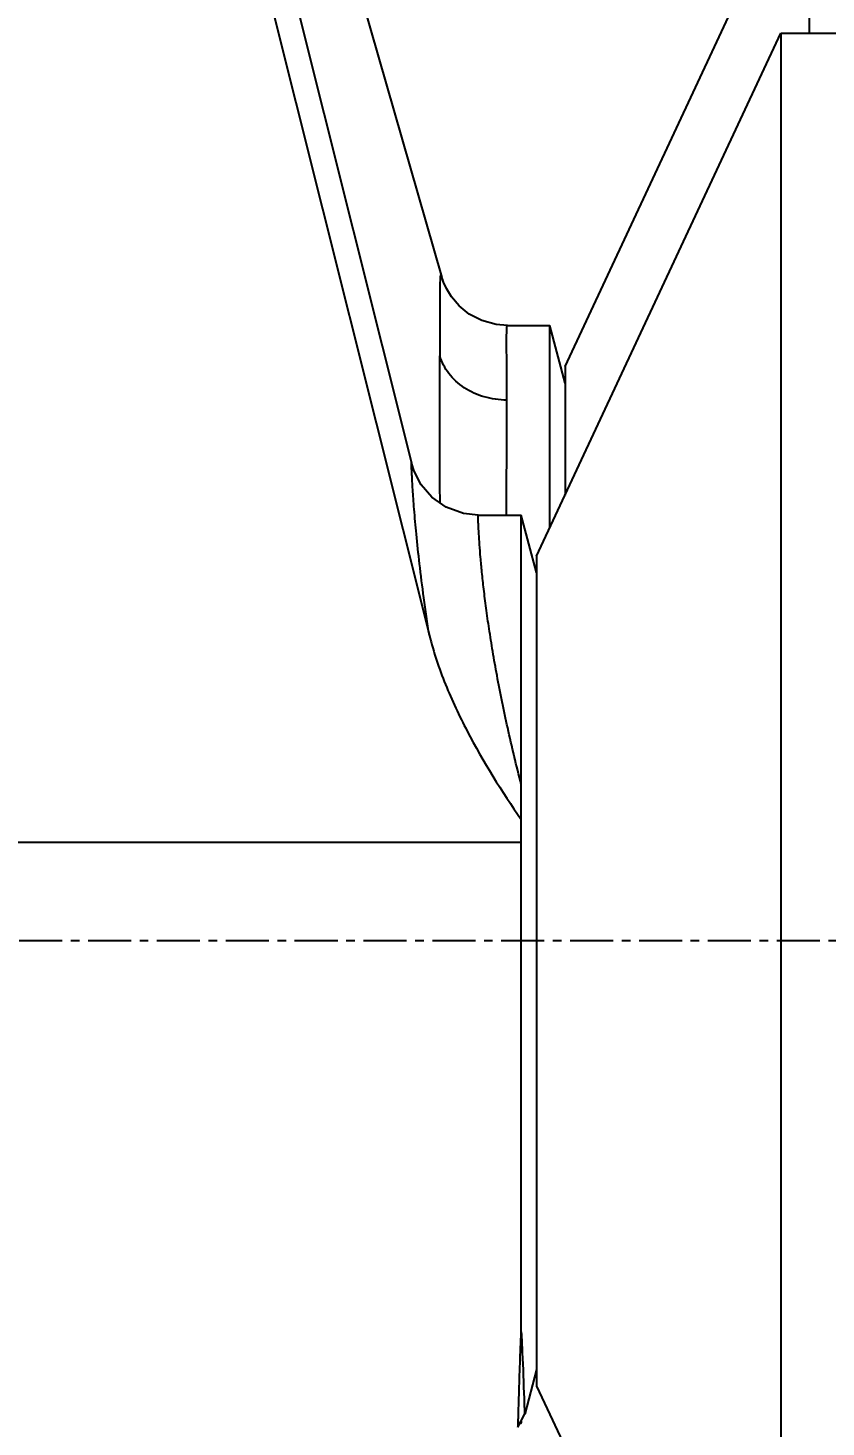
# Model space of a CAD drawing. Header units: millimetres. Extents: x 1035 to 2065, y 1005 to 1731.
# Drawn here: x 1384.79 to 1407.97, y 1259.05 to 1299.7 of the extents above; entities that cross this region are included whole.
import ezdxf

# ---------------------------------------------------------------- set-up
doc = ezdxf.new("R2010")
doc.units = ezdxf.units.MM
doc.linetypes.add('CENTER', pattern=[2, 1.25, -0.25, 0.25, -0.25])
doc.layers.add('center', color=1, linetype='CENTER')
doc.layers.add('标注', color=1, linetype='Continuous')
doc.styles.add('Daelim Dimension', font='')
doc.styles.get('Daelim Dimension').set_extended_font_data('NanumGothic')
doc.dimstyles.new('DEFAULT', dxfattribs={"dimscale": 2, "dimtxt": 2, "dimasz": 2, "dimexe": 0, "dimexo": 2, "dimgap": 1, "dimtad": 1, "dimdec": 1, "dimzin": 9, "dimdsep": 46, "dimtxsty": 'Daelim Dimension', "dimcen": 0.5, "dimclrd": 252, "dimclre": 252, "dimclrt": 3, "dimadec": 1, "dimazin": 0, "dimtfac": 1, "dimtdec": 1, "dimtix": 1, "dimtmove": 0, "dimatfit": 3, "dimfxl": 1, "dimtolj": 1, "dimtzin": 1, "dimlwd": 9, "dimlwe": 9, "dimarcsym": 0})

# ---------------------------------------------------------------- blocks, each defined once
blk = doc.blocks.new('*D1')
at = {"layer": 'Defpoints', "color": 0, "transparency": 16777216}
for p in [(1167.456, 1411.888), (1412.495, 1245.923), (1167.456, 1219.145)]:
    blk.add_point(p, dxfattribs=at)
at = {"layer": '标注', "color": 5, "lineweight": 9, "transparency": 16777216}
for p, q in [((1167.456, 1407.888), (1167.456, 1219.145)), ((1412.495, 1241.923), (1412.495, 1219.145)), ((1408.495, 1219.145), (1171.456, 1219.145))]:
    blk.add_line(p, q, dxfattribs=at)
at = {"layer": '标注', "color": 5, "transparency": 16777216}
for points in [[(1171.456, 1219.812), (1171.456, 1218.479), (1167.456, 1219.145)], [(1408.495, 1219.812), (1408.495, 1218.479), (1412.495, 1219.145)]]:
    blk.add_solid(points, dxfattribs=at)
at = {"layer": '标注', "color": 7, "transparency": 16777216, "insert": (1289.976, 1228.766), "char_height": 14, "attachment_point": 5, "style": 'Daelim Dimension'}
blk.add_mtext('\\A1;245', dxfattribs=at)
blk = doc.blocks.new('*D3')
at = {"layer": 'Defpoints', "color": 0, "transparency": 16777216}
for p in [(1241.39, 1396.817), (1412.495, 1248.343), (1412.495, 1245.923)]:
    blk.add_point(p, dxfattribs=at)
at = {"layer": '标注', "color": 5, "lineweight": 9, "transparency": 16777216}
for p, q in [((1241.39, 1392.817), (1241.39, 1248.343)), ((1412.495, 1249.923), (1412.495, 1248.343)), ((1245.39, 1248.343), (1408.495, 1248.343))]:
    blk.add_line(p, q, dxfattribs=at)
at = {"layer": '标注', "color": 5, "transparency": 16777216}
for points in [[(1245.39, 1249.009), (1245.39, 1247.676), (1241.39, 1248.343)], [(1408.495, 1249.009), (1408.495, 1247.676), (1412.495, 1248.343)]]:
    blk.add_solid(points, dxfattribs=at)
at = {"layer": '标注', "color": 7, "transparency": 16777216, "insert": (1326.942, 1257.813), "char_height": 14, "attachment_point": 5, "style": 'Daelim Dimension'}
blk.add_mtext('\\A1;171', dxfattribs=at)

msp = doc.modelspace()

# ---------------------------------------------------------------- linework, layer by layer
at = {"color": 7, "linetype": 'Continuous'}
for p, q in [((1385.526, 1328.614), (1395.925, 1287.063)), ((1387.172, 1319.113), (1396.449, 1282.047)), ((1400.391, 1289.864), (1407.482, 1305.059)), ((1407.482, 1305.059), (1407.482, 1299.553)), ((1396.816, 1292.45), (1394.514, 1300.47)), ((1399.564, 1284.358), (1406.655, 1299.553)), ((1406.655, 1299.553), (1409.314, 1299.553)), ((1406.655, 1299.553), (1406.655, 1245.045)), ((1396.826, 1292.417), (1396.815, 1292.452)), ((1398.718, 1291.055), (1399.944, 1291.055)), ((1400.391, 1289.384), (1399.944, 1291.055)), ((1399.944, 1285.171), (1399.944, 1291.055)), ((1400.391, 1289.865), (1400.391, 1286.13)), ((1396.003, 1286.819), (1395.925, 1287.063)), ((1397.866, 1285.549), (1399.117, 1285.549)), ((1399.564, 1283.878), (1399.117, 1285.549)), ((1399.117, 1277.716), (1399.117, 1285.549)), ((1399.564, 1284.358), (1399.564, 1260.239)), ((1375.714, 1276.042), (1399.115, 1276.042)), ((1399.117, 1261.813), (1399.117, 1276.042)), ((1399.564, 1260.719), (1399.218, 1259.426)), ((1399.564, 1260.239), (1406.655, 1245.045)), ((1399.02, 1259.049), (1399.218, 1259.428)), ((1399.218, 1259.428), (1399.219, 1259.429)), ((1399.02, 1259.049), (1399.02, 1259.049)), ((1399.117, 1259.151), (1399.074, 1259.151))]:
    msp.add_line(p, q, dxfattribs=at)
for points in [[(1398.714, 1291.055), (1398.386, 1291.082), (1397.967, 1291.2), (1397.606, 1291.39), (1397.313, 1291.629), (1397.09, 1291.891), (1396.942, 1292.136), (1396.862, 1292.314), (1396.826, 1292.417)], [(1397.866, 1285.549), (1397.439, 1285.595), (1396.934, 1285.779), (1396.521, 1286.068), (1396.211, 1286.426), (1396.003, 1286.819)]]:
    msp.add_lwpolyline(points, dxfattribs=at)
for centre, radius, start, end in [((1296.915, 1277.687), 102.201, 359.44858, 0.01473), ((1392.292, 1259.623), 6.841, 356.0477, 356.6166)]:
    msp.add_arc(centre, radius, start, end, dxfattribs=at)
for points, knots in [([(1396.764, 1292.439), (1396.756, 1292.346), (1396.753, 1292.094), (1396.751, 1291.621), (1396.752, 1290.959), (1396.753, 1290.455), (1396.753, 1290.173)], [0, 0, 0, 0, 0.123506, 0.333154, 0.626672, 1, 1, 1, 1]), ([(1396.815, 1292.452), (1396.812, 1292.463), (1396.807, 1292.481), (1396.798, 1292.503), (1396.792, 1292.517), (1396.781, 1292.524), (1396.774, 1292.512), (1396.768, 1292.486), (1396.765, 1292.459), (1396.764, 1292.439)], [0, 0, 0, 0, 0.199902, 0.343685, 0.43318, 0.478093, 0.530298, 0.631116, 1, 1, 1, 1]), ([(1398.697, 1288.89), (1398.697, 1289.055), (1398.697, 1289.366), (1398.695, 1289.801), (1398.693, 1290.173), (1398.692, 1290.48), (1398.692, 1290.694), (1398.693, 1290.832), (1398.694, 1290.91), (1398.697, 1290.97), (1398.701, 1291.016), (1398.704, 1291.039), (1398.71, 1291.055), (1398.714, 1291.055)], [0, 0, 0, 0, 0.228855, 0.429872, 0.601745, 0.743566, 0.854638, 0.898464, 0.934416, 0.962454, 0.982561, 0.994832, 1, 1, 1, 1]), ([(1396.758, 1285.926), (1396.755, 1286.334), (1396.75, 1287.749), (1396.753, 1289.164), (1396.753, 1290.173)], [0, 0, 0, 0, 0.287642, 1, 1, 1, 1]), ([(1398.697, 1288.89), (1398.477, 1288.89), (1398.04, 1288.95), (1397.451, 1289.215), (1396.992, 1289.63), (1396.805, 1289.989), (1396.753, 1290.173)], [0, 0, 0, 0, 0.266407, 0.524437, 0.768903, 1, 1, 1, 1]), ([(1398.692, 1285.568), (1398.692, 1285.883), (1398.692, 1286.991), (1398.697, 1288.098), (1398.697, 1288.89)], [0, 0, 0, 0, 0.284862, 1, 1, 1, 1]), ([(1396.449, 1282.047), (1396.391, 1282.413), (1396.289, 1283.108), (1396.165, 1284.091), (1396.073, 1284.949), (1396.017, 1285.579), (1395.984, 1286.012), (1395.966, 1286.28), (1395.952, 1286.51), (1395.942, 1286.7), (1395.935, 1286.849), (1395.93, 1286.948), (1395.928, 1287.006), (1395.926, 1287.037), (1395.927, 1287.055), (1395.925, 1287.063)], [0, 0, 0, 0, 0.22041, 0.41763, 0.589149, 0.732954, 0.793906, 0.847277, 0.892895, 0.930609, 0.96027, 0.981773, 0.989441, 0.995041, 1, 1, 1, 1]), ([(1399.117, 1277.716), (1398.976, 1278.264), (1398.725, 1279.317), (1398.46, 1280.611), (1398.289, 1281.571), (1398.185, 1282.225), (1398.099, 1282.828), (1398.03, 1283.377), (1397.977, 1283.869), (1397.936, 1284.301), (1397.907, 1284.671), (1397.889, 1284.939), (1397.879, 1285.121), (1397.874, 1285.233), (1397.87, 1285.327), (1397.868, 1285.405), (1397.866, 1285.459), (1397.866, 1285.493), (1397.865, 1285.513), (1397.865, 1285.527), (1397.865, 1285.539), (1397.866, 1285.544), (1397.865, 1285.549), (1397.865, 1285.549)], [0, 0, 0, 0, 0.213504, 0.408882, 0.498371, 0.581734, 0.65851, 0.728277, 0.790683, 0.845399, 0.892161, 0.930727, 0.94688, 0.96092, 0.972828, 0.982588, 0.990193, 0.993185, 0.995635, 0.997542, 0.998906, 0.999725, 1, 1, 1, 1]), ([(1396.449, 1282.047), (1396.57, 1281.564), (1396.89, 1280.615), (1397.743, 1278.802), (1398.55, 1277.528), (1399.115, 1276.7)], [0, 0, 0, 0, 0.248903, 0.498674, 1, 1, 1, 1]), ([(1399.115, 1276.042), (1399.115, 1276.151), (1399.114, 1276.371), (1399.117, 1276.59), (1399.115, 1276.7)], [0, 0, 0, 0, 0.499999, 1, 1, 1, 1]), ([(1399.041, 1259.588), (1399.045, 1259.722), (1399.066, 1260.464), (1399.09, 1261.206), (1399.117, 1261.813)], [0, 0, 0, 0, 0.18057, 1, 1, 1, 1]), ([(1399.117, 1261.813), (1399.128, 1261.611), (1399.16, 1260.966), (1399.182, 1260.321), (1399.197, 1259.877)], [0, 0, 0, 0, 0.31216, 1, 1, 1, 1]), ([(1399.197, 1259.877), (1399.2, 1259.811), (1399.203, 1259.719), (1399.207, 1259.606), (1399.21, 1259.542), (1399.213, 1259.495), (1399.214, 1259.455), (1399.216, 1259.444), (1399.217, 1259.427), (1399.218, 1259.428)], [0, 0, 0, 0, 0.44142, 0.614667, 0.756048, 0.865395, 0.942549, 0.987384, 1, 1, 1, 1]), ([(1399.02, 1259.049), (1399.022, 1259.053), (1399.022, 1259.066), (1399.025, 1259.093), (1399.026, 1259.137), (1399.029, 1259.197), (1399.031, 1259.272), (1399.035, 1259.405), (1399.038, 1259.512), (1399.041, 1259.588)], [0, 0, 0, 0, 0.021363, 0.07252, 0.153441, 0.264058, 0.404268, 0.573843, 1, 1, 1, 1])]:
    msp.add_open_spline(points, degree=3, knots=knots, dxfattribs=at)
at = {"layer": 'center'}
msp.add_line((1439.786, 1273.177), (1371.487, 1273.177), dxfattribs=at)

# ---------------------------------------------------------------- dimensions: what is measured, and where the dimension line sits
at = {"layer": '标注', "color": 5}
for base, p1, p2, picture, middle in [((1167.456, 1219.145), (1412.495, 1245.923), (1167.456, 1411.888), '*D1', (1289.976, 1228.766)), ((1412.495, 1248.343), (1241.39, 1396.817), (1412.495, 1245.923), '*D3', (1326.942, 1257.813))]:
    dim = msp.add_linear_dim(base=base, p1=p1, p2=p2, dimstyle='DEFAULT', override={"dimtxt": 7, "dimdec": 0, "dimclrd": 5, "dimclre": 5, "dimclrt": 7}, dxfattribs=at)
    dim.commit()
    dim.dimension.update_dxf_attribs({"geometry": picture, "text_midpoint": middle})

doc.saveas('drawing.dxf')
